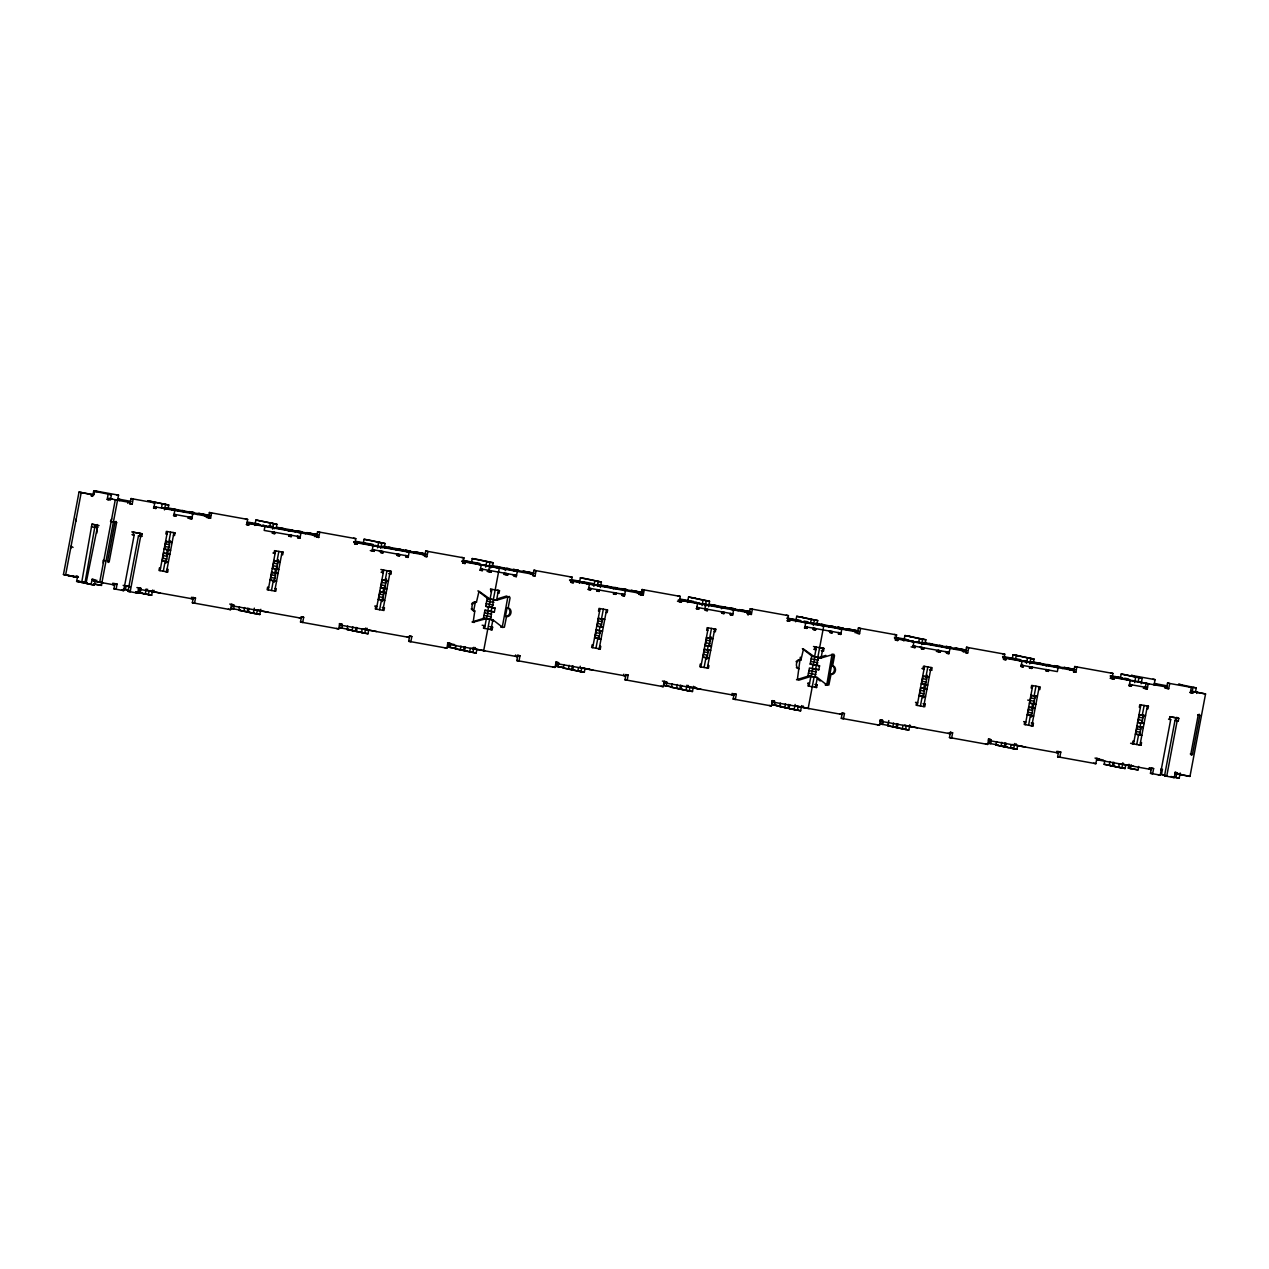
<?xml version="1.0" encoding="UTF-8"?>
<svg xmlns="http://www.w3.org/2000/svg" width="1269" height="1269" viewBox="0 0 1269 1269"><rect width="100%" height="100%" fill="white"/><g stroke="black" fill="none" stroke-linecap="round" stroke-linejoin="round"><path stroke-width="1.5" d="M107.595 561.31L108.23 562.437L109.229 561.596L116.605 522.542L115.971 521.416L114.987 522.257L107.595 561.31L109.229 561.596M1190.83 754.119L1191.448 755.245L1192.448 754.421L1199.824 715.351L1199.205 714.241L1198.206 715.066L1190.83 754.119L1192.448 754.421L1190.274 753.945M491.912 589.371L490.072 599.127L479.016 591.275L476.43 602.299A4.41 3.664 -78 0 0 472.005 605.995A4.41 3.664 -78 0 0 474.796 610.976L473.178 622.175L486.376 618.653L484.536 628.425M81.692 582.471L91.955 524.176L95.207 524.747L84.944 583.058L76.616 581.392L77.599 576.189L76.156 575.872L75.902 577.189L63.45 574.524L79.027 492.071L94.001 494.815M81.216 492.546L65.623 574.984L78.424 577.268L76.251 576.808M91.479 494.736L91.241 496.036L92.685 496.338L93.668 491.135L96.92 491.706M91.574 495.656L91.828 494.355M94.08 494.307L94.731 490.833L118.54 495.148L117.557 500.351M91.114 584.486L92.098 579.283L95.349 579.854L94.366 585.072L86.038 583.407L97.761 525.414L91.955 524.176M97.332 524.557L96.825 533.107M107.183 499.431L108.166 494.228L111.418 494.799L110.435 500.002L107.183 499.431L108.642 499.732L108.88 498.431L112.132 499.018M130.977 501.398L117.779 498.971L101.885 582.725L93.303 580.885L93.541 579.584L92.098 579.283M102.948 582.836L96.555 581.472L96.793 580.171M93.906 584.057L101.472 585.406L102.139 581.932M119.714 500.732L119.968 499.431L117.779 498.971M127.836 503.381L128.09 502.08L130.263 502.54L115.289 499.796L99.712 582.249L114.686 584.993L112.497 584.533M112.751 583.232L117.081 584.073L116.098 589.292L113.924 588.832L114.908 583.613M130.993 498.558L130.009 503.841L132.182 504.237L133.166 499.018L130.993 498.558L154.786 502.873L153.803 508.076L155.976 508.472L156.214 507.172L154.041 506.696L208.671 516.499L208.433 517.8L210.591 518.196L211.574 512.977L209.401 512.517L208.417 517.72M131.77 531.901L133.578 532.298L133.086 534.899L134.165 535.09L123.68 590.64L113.924 588.832M126.773 589.831L128.946 590.291L125.457 589.673L126.186 585.77M140.066 533.377L142.239 533.837L141.747 536.438L140.669 536.248L130.168 591.798L127.995 591.322L138.48 535.788L139.574 535.978L140.066 533.377L133.134 532.139M127.995 591.322L137.734 593.131L138.702 587.848L140.891 588.308L140.637 589.625L138.464 589.149L193.094 598.952L193.348 597.651L191.524 597.271M139.019 592.686L139.733 588.848M140.843 589.197L140.113 593.035L151.677 595.272L152.661 590.053M145.189 594.114L146.173 588.911M161.56 507.489L162.258 503.856L168.745 504.999L168.047 508.647M147.378 590.513L147.632 589.213M148.441 594.685L149.092 591.211M164.462 509.9L165.493 504.427L147.759 500.763L168.745 504.999M154.12 590.371L153.866 591.671L150.63 591.1L160.275 593.035M160.053 570.653L167.445 531.584M161.909 560.866L168.396 562.024L165.493 561.406L166.715 558.963L162.749 558.233L162.258 560.835L165.144 561.453L163.304 571.224M162.749 558.233L163.733 553.014L166.636 553.633L167.365 549.715L164.462 549.096L164.954 546.495L168.936 547.225L167.714 549.683M164.954 546.495L165.938 541.308L168.84 541.926L170.68 532.171M165.938 563.087L170.189 540.531M171.886 509.852L174.789 510.471L173.805 515.674L175.963 516.071L176.217 514.754L174.027 514.294L192.079 517.578L189.176 516.959M166.556 571.796L173.932 532.742M160.544 568.036L159.466 567.846L158.974 570.447L167.635 572.002L168.127 569.384L167.048 569.194M172.838 532.472L175.011 532.932L174.519 535.55L173.441 535.344M189.906 517.197L189.668 518.498L191.825 518.894L192.809 513.675L190.636 513.215M197.282 514.5L197.472 513.533L166.683 507.679M204.499 515.785L204.69 514.817L209.686 515.706M206.26 517.34L206.498 516.039L208.671 516.499M192.349 602.775L193.332 597.572L195.505 598.032L194.522 603.251L192.349 602.775L230.577 609.659L231.545 604.377L229.752 604.076M245.456 518.942L247.629 519.402L246.646 524.605L248.803 524.985L249.057 523.685L246.884 523.225L316.838 535.756L314.664 535.296L314.411 536.597M234.115 606.328L233.623 608.93L231.434 608.47L232.179 604.567M233.718 604.837L231.561 604.456L233.718 604.837L233.48 606.138L231.307 605.678L301.261 618.209L299.087 617.749M254.768 613.435L238.858 610.278L239.508 606.804M254.879 525.477L255.91 520.004L276.896 524.256L276.214 527.904L294.884 531.346L276.785 528.094M243.934 611.357L244.647 607.534M247.169 611.928L247.899 608.105M249.01 608.454L248.28 612.277L259.844 614.513L260.827 609.31M297.327 536.216L300.23 536.835L264.174 530.426L264.92 526.508L262.017 525.889M253.356 613.371L254.339 608.152M269.726 526.746L270.408 523.098L276.896 524.256M256.592 613.942L257.258 610.468M272.629 529.141L273.66 523.685L255.91 520.004M272.819 531.885L272.581 533.266L274.754 533.646L273.993 531.632M274.548 528.697L273.152 527.904L274.643 528.205M268.219 589.895L275.595 550.841M270.075 580.123L276.563 581.281L273.66 580.663L274.881 578.204L270.9 577.474L270.408 580.076L273.311 580.694L271.471 590.482M270.9 577.474L271.883 572.271L274.786 572.89L275.532 568.972L272.629 568.353L273.121 565.752L277.086 566.482L275.881 568.924L278.768 569.543L272.28 568.385M273.121 565.752L274.104 560.549L277.007 561.168L278.847 551.428M274.088 582.344L278.355 559.788M274.707 591.053L282.083 551.999M281.004 551.729L283.177 552.189L282.686 554.791L281.591 554.601M289.411 534.836L289.173 536.216L291.331 536.597L291.584 535.296L288.872 534.788M295.122 531.885L295.296 530.902L290.474 529.712M297.454 537.675L299.992 538.135L300.975 532.932L298.072 532.314M305.448 533.757L305.639 532.79L295.296 530.902M312.666 535.042L312.84 534.075L317.837 534.963M300.499 622.032L301.483 616.829L303.672 617.289L302.672 622.492L300.499 622.032L338.728 628.916L339.711 623.634L341.884 624.094L341.631 625.395L339.457 624.935L409.411 637.466L407.238 636.99M317.567 531.774L316.584 537.057L318.757 537.437L319.74 532.234L317.567 531.774L355.796 538.659L354.812 543.862L356.97 544.242L357.208 542.942L355.034 542.482M342.265 625.585L341.773 628.187L339.6 627.711L340.092 625.109M368.66 630.296L368.01 633.77L347.024 629.535L347.674 626.061M363.378 542.91L364.076 539.262L370.564 540.42L385.062 543.513L384.364 547.161M352.814 626.775L352.084 630.614L362.934 632.692M355.336 631.185L356.066 627.362M356.446 631.534L357.16 627.711M370.183 545.147L373.07 545.765L372.087 550.968L374.26 551.365L374.498 550.064L372.325 549.588L408.396 556.092L405.493 555.473M362.173 629.154L361.522 632.612L368.01 633.77M377.543 547.827L378.574 542.355L385.062 543.513M364.758 633.199L365.742 627.996M380.779 548.398L381.81 542.926L364.076 539.262M380.986 551.206L380.748 552.507L382.905 552.903L383.159 551.603L379.177 550.825M367.201 628.298L366.947 629.598L363.695 629.027L376.592 631.55M376.385 609.152L383.761 570.098L380.859 569.48M378.225 599.38L384.713 600.538L381.81 599.92L383.032 597.461L379.066 596.731L378.574 599.333L381.477 599.951L379.621 609.723M379.066 596.731L380.05 591.528L382.952 592.147L383.682 588.229L380.795 587.61L381.287 584.993L385.253 585.739L384.031 588.182L386.934 588.8L380.446 587.642M381.287 584.993L382.27 579.806L385.157 580.425L386.997 570.669M382.255 601.601L386.522 579.029M382.873 610.31L390.249 571.256M382.27 607.439L384.444 607.899L383.952 610.5L375.291 608.961L375.783 606.36L376.877 606.55L374.704 606.09M389.757 573.858L390.836 574.048L391.328 571.447L389.155 570.987M397.562 554.093L397.324 555.473L399.497 555.854L399.735 554.553L396.483 553.934M403.272 551.143L403.463 550.159L400.83 549.429L382.889 546.162M406.239 551.571L409.126 552.189L408.142 557.392L405.985 557.012L405.874 555.632M413.615 553.014L413.789 552.031L403.463 550.159M420.816 554.299L421.007 553.316L426.003 554.204M408.666 641.289L409.649 636.086L411.822 636.546L410.839 641.749L408.666 641.289L446.894 648.173L447.862 642.875L450.035 643.351L449.797 644.652L447.624 644.192L517.578 656.707L515.404 656.247L515.642 654.947M425.718 551.032L424.75 556.314L426.907 556.694L427.891 551.492L425.718 551.032L463.946 557.9L462.963 563.119L465.136 563.499L465.374 562.199L463.201 561.739M447.767 646.968L457.157 648.713L447.767 646.968L448.258 644.366M449.94 647.428L450.685 643.526M476.811 649.585L476.161 653.059L455.174 648.808L455.825 645.334M471.545 562.183L472.227 558.55L478.714 559.692L493.213 562.786L492.531 566.434M460.964 646.064L460.25 649.887L466.738 651.045M463.486 650.474L464.216 646.635M465.326 646.984L464.597 650.823L476.161 653.059M473.623 611.198L475.431 601.617M478.334 564.404L481.237 565.022L480.253 570.225L482.41 570.606L482.664 569.305L480.491 568.845L516.546 575.349L513.659 574.73M469.673 651.901L470.323 648.427M485.694 567.1L486.725 561.628L493.213 562.786M472.909 652.472L473.892 647.269M489.279 565.863L489.977 562.215L472.227 558.55M490.722 568.02C490.199 563.785 488.311 569.226 488.914 571.764L491.071 572.145L491.309 570.844L488.787 570.384M475.352 647.571L475.098 648.871L471.862 648.3L484.758 650.823M486.376 618.653L483.489 618.035L483.981 615.433L491.182 616.75L491.452 611.372L494.355 611.991L495.084 608.073L492.182 607.454L493.657 599.666L496.56 600.285L509.313 596.462L510.043 597.921L508.155 607.946A4.41 3.664 -78 0 1 510.947 612.927A4.41 3.664 -78 0 1 506.521 616.623L504.38 627.251L500.716 627.124L502.445 626.188L507.87 596.827L506.585 596.002L497.876 598.73M483.981 615.433L484.964 610.23L494.355 611.991M484.964 610.23L487.851 610.849L488.597 606.931L485.694 606.312L486.186 603.695L493.403 605.012M486.186 603.695L487.169 598.508L496.56 600.285L498.4 590.529M489.707 626.569L492.61 627.156L492.118 629.757L483.457 628.218L483.949 625.601L485.028 625.807L482.141 625.22M491.071 591.877L490.468 589.086M483.679 650.68L489.628 619.224L486.725 618.622L488.2 610.801L491.103 611.42L491.849 607.502L488.946 606.883L490.421 599.079L493.324 599.698L499.272 568.226L489.231 566.085M491.024 629.583L492.88 619.811L489.977 619.193L491.182 616.75M497.559 593.035L499.003 593.305L499.494 590.704L497.321 590.228M505.141 570.574C507.441 568.829 503 569.035 505.395 569.258M505.728 573.334L507.901 573.81L507.648 575.111L504.301 573.096M513.437 570.78L513.628 569.813L534.154 573.461M506.521 616.623L505.427 616.401L507.077 607.724L508.155 607.946M513.786 576.189L516.309 576.649L517.292 571.431L514.389 570.812M516.832 660.546L517.815 655.327L519.989 655.803L519.005 661.006L516.832 660.546L555.061 667.415L556.028 662.132L558.201 662.592L557.948 663.893L555.774 663.433L625.728 675.965L623.555 675.505L623.809 674.204M533.884 570.273L532.917 575.555L535.074 575.952L536.057 570.733L533.884 570.273L572.113 577.157L571.129 582.36L573.287 582.757L573.54 581.456L571.367 580.98M563.515 667.653L555.933 666.225L556.425 663.624M558.106 666.685L558.852 662.783M572.382 665.86L571.653 669.699L563.341 668.033L563.991 664.559M579.362 583.232L580.393 577.776L586.881 578.918L601.379 582.011L600.348 587.484M569.131 665.289L568.417 669.112L584.327 672.284L584.977 668.811M573.477 666.209L572.763 670.048L581.075 671.698L581.741 668.224M586.5 583.661L589.403 584.279L588.419 589.482L590.577 589.863L590.831 588.562L588.642 588.102L624.713 594.59L621.81 593.971M578.49 667.653L577.839 671.127L584.327 672.284M593.86 586.326L594.891 580.853L601.379 582.011M580.266 666.225L580.028 667.526L589.673 669.477M597.318 589.72L597.064 591.021L599.238 591.402L599.476 590.101L597.049 589.593M592.702 647.65L600.078 608.597M594.542 637.879L601.03 639.037L598.143 638.418L599.349 635.975L595.383 635.23L594.891 637.847L597.794 638.466L595.938 648.237M595.383 635.23L596.367 630.027L599.269 630.645L600.015 626.727L597.112 626.109L597.604 623.507L601.569 624.237L600.348 626.68L603.251 627.298L596.763 626.156M597.604 623.507L598.587 618.304L601.49 618.923L603.33 609.183M598.936 638.228L600.348 630.709M601.062 626.934L602.489 619.415M599.19 648.808L606.566 609.754M593.194 645.049L592.115 644.858L591.624 647.46L600.269 648.998L600.76 646.397L599.682 646.207M613.657 593.971L613.879 592.591L616.068 593.051L615.814 594.352L613.292 593.892M621.937 595.431L624.475 595.891L625.458 590.688L622.556 590.069M639.259 594.431L639.148 593.051L641.321 593.511L570.098 580.758M625.617 674.585L628.139 675.045L627.156 680.263L624.982 679.787L625.966 674.585M641.067 594.812L642.035 589.53L680.263 596.414L679.28 601.617L681.453 601.998L681.691 600.697L679.518 600.237L679.28 601.538M640.702 594.733L643.24 595.193L644.224 589.99L642.035 589.53M662.386 681.072L666.368 681.85L666.114 683.15L663.941 682.69L664.195 681.39M624.982 679.787L663.211 686.672L664.195 681.469L666.368 681.85M671.682 686.91L664.099 685.482L664.829 681.58M666.273 685.942L667.002 682.04M680.533 685.117L679.819 688.94L671.491 687.29L672.158 683.817M687.512 602.489L688.559 597.017L695.047 598.175M677.297 684.53L676.567 688.369L692.477 691.526L693.461 686.323M681.643 685.466L680.914 689.289L689.241 690.955L689.892 687.481M694.666 602.902L697.553 603.521L696.57 608.739L698.743 609.12L698.981 607.819L696.808 607.359L732.879 613.847M686.973 685.165L685.99 690.384L692.477 691.526M702.011 605.583L703.058 600.11L688.559 597.017M697.823 688.718L688.179 686.783L688.433 685.482M705.263 606.154L706.294 600.697M705.104 608.898L707.642 609.358L707.388 610.659L705.231 610.278C703.851 606.883 707.594 604.203 706.198 604.98M708.514 606.741L709.545 601.268L691.795 597.604M701.075 689.305L694.666 687.941L694.92 686.64M700.853 666.907L708.245 627.854M702.709 657.136L709.197 658.294L706.294 657.675L707.515 655.216L703.549 654.487L703.058 657.088L705.961 657.707L704.105 667.494M703.549 654.487L704.533 649.284L707.436 649.902L708.165 645.984L705.263 645.366L705.754 642.764L709.736 643.494L708.514 645.937L711.417 646.556L704.929 645.398M705.754 642.764L706.738 637.561L709.641 638.18L711.481 628.425M706.738 659.357L708.514 649.95M709.228 646.191L711.005 636.784M707.356 668.065L714.733 629.012M713.638 628.742L715.811 629.202L715.319 631.803L714.241 631.613M721.522 608.755C723.52 607.328 719.301 607.565 721.712 607.756M722.045 611.848L724.218 612.308L723.98 613.609L721.807 613.228L722.045 611.848L720.966 611.69M730.341 613.387L730.468 614.767L732.625 615.148L733.609 609.945L730.706 609.326M738.082 610.77L738.272 609.802L723.14 606.725M745.3 612.055L745.49 611.071L750.487 611.975M747.06 613.609L747.298 612.308L749.471 612.768L678.265 600.015M748.076 615.132L748.567 612.53L744.713 611.595L748.536 612.102M731.959 693.445L736.306 694.302L735.322 699.505L733.149 699.045L734.132 693.842M750.201 608.787L749.233 614.069L751.391 614.45L752.374 609.247L750.201 608.787L788.43 615.655L787.446 620.874L789.604 621.255L789.857 619.954L787.684 619.494L857.638 632.025L855.465 631.55L855.211 632.85M733.149 699.045L771.378 705.929L772.345 700.647L774.518 701.107L774.28 702.407L772.107 701.947L842.061 714.479L839.888 714.003M781.641 706.484L772.25 704.723L772.995 700.821M774.423 705.199L774.915 702.598M788.699 704.39L787.97 708.229L779.658 706.563L780.308 703.089M795.679 621.762L796.71 616.306L803.198 617.464M785.448 703.819L784.734 707.642L787.97 708.229M798.058 706.754L797.392 710.228L789.08 708.578L789.794 704.739M809.019 686.196L810.859 676.409L798.661 680.232L797.392 679.407L800.327 657.152M802.817 622.159L805.72 622.778L804.736 627.981L806.894 628.377L807.147 627.06L804.974 626.6M794.156 709.657L795.14 704.454M810.51 623.031L811.208 619.399L796.71 616.306M813.413 625.443L814.444 619.97M813.635 628.218L813.381 629.519L815.555 629.916L815.793 628.615L813.27 628.139M789.08 708.578L800.644 710.814L801.627 705.596M817.014 624.189L817.696 620.541L799.946 616.877M810.859 676.409L807.956 675.79L808.448 673.189L815.666 674.505L815.935 669.144L818.822 669.762L819.568 665.844L816.665 665.226L818.14 657.421L821.043 658.04L833.781 654.217L834.526 655.692L832.638 665.702A4.41 3.664 -78 0 1 835.414 670.682A4.41 3.664 -78 0 1 831.005 674.394L828.863 685.006L825.183 684.879M808.448 673.189L809.448 667.986L818.822 669.762M812.334 668.604L813.08 664.686L810.177 664.068L810.669 661.466L817.886 662.767M810.669 661.466L811.652 656.263L821.043 658.04L822.883 648.285L819.98 647.666M809.225 708.578L802.833 707.214L803.071 705.913M814.904 684.451L817.077 684.911L816.586 687.512L807.941 685.974L808.432 683.372L809.511 683.563L807.703 683.166M815.507 687.338L817.347 677.567L814.46 676.948L815.666 674.505M822.391 650.87L823.486 651.06L823.978 648.459L818.917 647.476M830.212 631.09L829.974 632.47L832.131 632.866L832.385 631.565L829.133 630.947M837.921 628.536L838.111 627.568L858.637 631.216M828.022 684.181L833.447 655.454M838.872 632.708L838.619 634.024L840.792 634.405L841.775 629.202L838.872 628.583M846.249 630.027L846.439 629.043M853.45 631.312L853.656 630.407M841.934 713.099L844.472 713.559L843.488 718.762L841.299 718.302L842.283 713.083M858.367 628.028L857.384 633.326L859.557 633.707L860.541 628.504L858.367 628.028L896.596 634.912L895.613 640.115L897.77 640.512L898.008 639.211L895.835 638.735L895.597 640.052M880.258 721.189L880.512 719.888L882.685 720.364L882.431 721.664L880.258 721.189L950.211 733.72L948.038 733.26M841.299 718.302L879.528 725.186L880.512 719.967M883.081 721.839L882.589 724.44L880.416 723.98L881.146 720.078M896.866 723.616L896.136 727.454L887.824 725.789L888.808 720.586M903.845 640.988L904.876 635.531L911.364 636.689M893.614 723.044L892.884 726.867L908.81 730.04L909.794 724.837M897.96 723.964L897.246 727.803L905.558 729.453L906.209 725.995M911.079 646.857L915.06 647.618L915.298 646.318L913.125 645.858M902.973 725.408L902.322 728.882L908.81 730.04M918.677 642.257L919.375 638.624L904.876 635.531M921.58 644.668L922.611 639.195M921.786 647.476L921.548 648.776L923.705 649.157L923.959 647.856L919.977 647.095M908.112 636.102L925.862 639.766L925.164 643.415L943.85 646.857L941.677 646.476M917.186 705.421L924.562 666.352M919.026 695.634L925.513 696.792L922.611 696.173L923.832 693.731L919.866 693.001L919.375 695.602L922.277 696.221L920.422 705.992M919.866 693.001L920.85 687.782L923.753 688.401L924.482 684.483L921.595 683.864L922.087 681.263L926.053 681.992L924.831 684.451L927.734 685.07L921.246 683.912M922.087 681.263L923.071 676.076L925.958 676.694L927.813 666.939M923.055 697.855L927.322 675.298M923.673 706.563L931.049 667.51M923.071 703.692L925.244 704.152L924.752 706.77L916.107 705.215L916.599 702.614L917.677 702.804L915.504 702.344M930.558 670.111L931.636 670.318L932.128 667.7L923.483 666.162L922.991 668.763L924.07 668.969L921.897 668.493M938.362 650.347L938.14 651.727L940.297 652.107L940.535 650.807L937.839 650.315M946.087 647.793L946.262 646.825L966.804 650.474M947.039 651.965L946.785 653.265L948.942 653.662L949.926 648.443L947.039 647.824M954.399 649.268L954.589 648.3M961.616 650.553L961.807 649.665M963.377 652.107L963.615 650.807L965.788 651.267L894.582 638.513M950.1 732.34L952.622 732.8L951.639 738.019L949.466 737.543L950.449 732.34M966.518 647.285L965.55 652.567L967.708 652.964L968.691 647.745L966.518 647.285L1004.747 654.169L1003.763 659.372L1005.936 659.753L1006.174 658.452L1004.001 657.992M949.466 737.543L987.694 744.427L988.662 739.145L990.835 739.605L990.597 740.906L988.424 740.446L1058.378 752.977L1056.205 752.517M991.248 741.096L990.756 743.697L988.583 743.237L989.074 740.636M1005.016 742.873L1004.302 746.695L995.975 745.046L996.641 741.572M1012.345 658.421L1013.027 654.772L1019.53 655.93M1015.597 659.008L1016.279 655.359L1034.013 659.023L1033.331 662.672M1001.78 742.302L1001.051 746.124L1008.649 747.631M1006.127 743.222L1005.397 747.044L1013.725 748.71L1014.708 743.507M1021.291 665.115L1023.464 665.575L1023.211 666.875L1021.053 666.495L1022.037 661.276L1019.134 660.657M1011.139 744.665L1010.473 748.139L1016.961 749.297L1017.627 745.823M1026.494 663.338L1027.525 657.865L1013.027 654.772M1029.746 663.909L1030.777 658.452M1015.914 745.109L1016.152 743.808M1029.349 667.954L1031.871 668.414L1032.109 667.113L1031.031 666.875M1025.336 724.662L1032.728 685.609M1027.192 714.891L1033.68 716.049L1030.777 715.43L1031.998 712.972L1028.033 712.242L1027.541 714.844L1030.428 715.462L1028.588 725.249M1028.033 712.242L1029.016 707.039L1031.903 707.658L1032.649 703.74L1029.746 703.121L1031.221 695.317L1034.124 695.935L1035.964 686.196M1031.221 717.112L1035.123 696.427M1031.824 725.82L1039.216 686.767M1023.655 721.601L1025.828 722.061L1024.749 721.871L1024.257 724.472L1032.918 726.011L1033.41 723.409L1031.237 722.949M1046.528 669.604L1046.291 670.984L1048.448 671.364L1048.702 670.064L1045.989 669.572M1054.238 667.05L1054.428 666.066L1070.608 669.017L1069.783 669.81M1021.307 665.194L1057.347 671.602L1058.092 667.7L1055.189 667.082M1062.565 668.525L1062.756 667.557M1057.632 756.8L1058.616 751.597L1060.789 752.057L1059.805 757.26L1057.632 756.8L1095.861 763.684L1096.844 758.481L1099.002 758.862L1098.764 760.163L1096.575 759.703L1096.828 758.402M1074.684 666.542L1073.717 671.824L1075.874 672.205L1076.858 667.002L1074.684 666.542L1112.913 673.427L1111.93 678.629L1114.087 679.01L1114.341 677.709L1112.167 677.249L1111.914 678.55M1113.183 762.13L1112.453 765.953L1104.141 764.303L1104.791 760.829M1120.511 677.678L1121.193 674.029L1127.681 675.187M1109.931 761.543L1109.217 765.381L1116.799 766.888M1114.293 762.479L1113.563 766.302L1121.875 767.967L1122.859 762.764M1128.855 685.672L1131.377 686.132L1131.631 684.832L1129.458 684.356M1119.29 763.922L1118.639 767.38L1125.127 768.538L1125.777 765.064M1134.66 682.595L1135.692 677.123L1121.193 674.029M1138.245 681.342L1138.943 677.694M1141.148 683.753L1142.179 678.28L1124.445 674.616M1138.69 766.444L1138.023 769.918L1128.284 768.11L1128.998 764.271M1140.879 704.866L1133.503 743.92L1130.6 743.301M1135.343 734.148L1141.846 735.306L1138.943 734.688L1140.149 732.229L1136.183 731.499L1135.692 734.101L1138.594 734.719L1136.738 744.491M1136.183 731.499L1137.167 726.296L1140.07 726.915L1140.815 722.997L1137.912 722.378L1138.404 719.777L1142.37 720.506L1141.148 722.949L1144.051 723.568L1137.563 722.41M1138.404 719.777L1139.388 714.574L1142.29 715.193L1144.13 705.437M1146.05 683.277L1145.082 688.559L1147.239 688.956L1148.223 683.737M1130.457 768.57L1131.187 764.731M1139.736 734.481L1141.148 726.963M1141.862 723.203L1143.29 715.684M1139.99 745.077L1147.366 706.024M1133.994 741.318L1132.916 741.128L1132.424 743.729L1141.069 745.268L1141.561 742.666L1140.482 742.476M1146.272 705.754L1148.445 706.214L1147.953 708.816L1146.875 708.625M1154.092 684.863L1155.076 679.645L1152.902 679.185M1149.286 767.729L1149.032 769.03L1151.221 769.506L1096.575 759.703M1150.46 773.329L1151.443 768.126L1153.616 768.586L1152.633 773.789L1150.46 773.329L1160.215 775.137L1170.7 719.586L1168.527 719.126M1167.528 683.071L1169.701 683.531L1168.717 688.734L1166.544 688.353L1167.528 683.071L1191.321 687.386L1190.338 692.588L1192.511 692.969L1192.749 691.668L1190.576 691.208L1205.55 693.953L1189.973 776.406L1174.999 773.662L1177.172 774.122L1177.426 772.821L1174.888 772.361M1169.748 716.715L1169.621 719.396L1170.7 719.586M1160.754 770.283L1160.992 768.982L1162.452 769.3L1161.468 774.502L1164.847 775.216M1169.669 716.636L1178.774 718.333L1178.282 720.935L1177.188 720.744L1166.703 776.295L1164.53 775.835L1175.015 720.284L1176.109 720.475L1176.807 717.271M1164.53 775.835L1174.269 777.643L1175.237 772.361M1176.617 774.122L1175.966 777.596L1179.202 778.167L1180.186 772.964M1192.035 692.541L1193.019 687.322L1196.255 687.909L1195.604 691.383M1193.479 692.842L1193.732 691.542L1196.968 692.113L1196.73 693.413M799.264 668.747A4.41 3.664 -78 0 1 796.488 663.75A4.41 3.664 -78 0 1 800.913 660.054L803.499 649.03L814.555 656.882L816.395 647.127L813.492 646.508M472.005 622L484.203 618.193M818.87 657.58L825.833 655.391M796.488 679.772L808.686 675.949M825.691 685.07L826.928 683.943L832.067 654.043M421.007 553.395L413.789 552.031M745.49 611.15L738.272 609.802M613.958 588.594L612.467 588.308L613.958 588.594M922.103 643.431L923.61 643.716L922.246 643.462M532.203 573.604L528.38 573.08L532.25 574.016M207.926 515.88L203.912 515.341L207.767 516.261M316.092 535.137L312.063 534.582L315.918 535.518M424.243 554.379L420.229 553.839L424.084 554.775M856.892 631.391L852.863 630.852L856.718 631.788M965.043 650.648L961.03 650.109L964.884 651.029M1073.209 669.905L1069.18 669.35L1073.051 670.286M643.193 593.337L636.546 592.337L640.401 593.273M1155.076 679.645L1131.282 675.346L1133.455 675.806M1181.756 684.816L1178.52 684.229L1196.255 687.909M703.058 600.11L709.545 601.268M811.208 619.399L817.696 620.541M919.375 638.624L925.862 639.766M1027.525 657.865L1034.013 659.023M1135.692 677.123L1142.179 678.28M209.401 512.517L247.629 519.402M210.638 515.579L198.551 513.342L209.48 515.563M247.455 522.051L259.146 524.129M268.885 525.874L272.787 526.556M276.674 527.254L292.663 530.172M317.139 534.535L306.701 532.599L317.647 534.82M355.606 541.308L373.149 544.433M425.305 553.792L414.868 551.856L425.813 554.061M462.725 560.375L479.809 563.42M491.198 565.435L513.628 569.813M533.472 573.049L523.034 571.113L533.963 573.318M571.922 579.806L579.727 581.202M583.629 581.9L593.369 583.629M597.271 584.327L642.32 592.718M680.089 599.063L693.731 601.49M709.323 604.266L725.313 607.185M749.789 611.547L739.351 609.612L750.28 611.817M787.208 618.13L800.501 620.493M804.292 621.176L808.099 621.842M815.681 623.206L838.111 627.568M857.955 630.804L847.518 628.869L858.447 631.074M894.455 637.228L906.161 639.306M923.689 642.431L946.262 646.825M966.121 650.061L955.684 648.126L966.613 650.331M1002.621 656.47L1020.165 659.594M1031.856 661.672L1054.428 666.066M1074.272 669.302L1063.834 667.367L1074.764 669.588M1110.359 675.727L1121.368 677.694M1124.699 678.201L1128.712 678.994M1167.48 685.894L1154.33 683.483L1156.503 683.943L1156.265 685.244L1154.092 684.784M1069.957 668.842L1074.954 669.731M166.176 508.25L186.733 512.089L166.556 508.599M246.947 522.638L260.256 525.001L256.624 524.224M263.111 525.382L264.19 525.572M268.631 526.492L272.438 527.174M355.098 541.879L372.356 544.829L371.278 544.639M374.894 545.4L378.701 546.082M382.508 546.765L403.05 550.603L382.873 547.113M463.264 561.136L479.063 563.769M490.659 566.006L511.201 569.844L509.043 569.464M569.527 580.044L587.23 583.026M596.922 584.93L619.367 589.102L617.21 588.721M679.581 599.634L693.651 601.966M695.761 602.394L696.84 602.585M703.185 603.838L727.534 608.359L725.36 607.962M787.748 618.891L801.056 621.255L797.424 620.493M803.911 621.651L804.99 621.842M809.448 622.762L813.239 623.428M817.046 624.11L835.684 627.6L833.527 627.219M895.898 638.148L909.207 640.512L905.59 639.735M912.078 640.893L913.157 641.083L911.713 640.782M917.598 642.003L921.405 642.685M1004.065 657.405L1021.323 660.34L1020.228 660.15M1023.861 660.927L1027.668 661.593M1031.459 662.275L1052.001 666.114L1049.844 665.733M1110.327 676.314L1125.524 679.026L1121.907 678.249M247.487 522.876L277.245 528.348L275.801 528.047M267.14 526.508L268.219 526.698M353.75 541.8L385.411 547.605L383.952 547.304M375.307 545.765L376.385 545.956M461.916 561.041L493.562 566.862L492.118 566.545M483.457 565.006L484.536 565.197M491.04 566.355L508.314 569.305M570.067 580.298L601.728 586.119L600.269 585.802M591.624 584.263L592.702 584.454M616.48 588.562L597.461 585.183L598.143 581.44L580.393 577.776M680.136 599.888L709.879 605.361L708.435 605.059M699.774 603.521L700.869 603.711M709.434 605.107L724.647 607.819M788.287 619.145L818.045 624.618M807.941 622.762L809.019 622.968M811.89 623.349L832.797 627.06M894.55 638.053L926.211 643.875L924.752 643.557M916.107 642.019L917.186 642.209M923.848 643.272L940.964 646.318M1002.716 657.31L1034.362 663.116L1032.918 662.815M1024.257 661.276L1025.336 661.466M1031.84 662.624L1049.114 665.575M1110.867 676.567L1149.302 683.864M1132.424 680.533L1133.503 680.723M353.781 542.26L424.988 555.013L422.815 554.537M461.932 561.501L533.154 574.254L530.981 573.794M1002.748 657.77L1073.955 670.524L1071.782 670.064M1110.898 677.027L1166.798 687.052L1164.625 686.592M638.894 594.352L643.24 595.193M804.974 626.68L841.03 633.104L838.143 632.485M913.141 645.937L949.196 652.345L945.215 651.584M1129.458 684.435L1147.493 687.655L1144.59 687.037M112.814 521.797L110.466 521.353L111.672 518.894M116.605 522.542L114.432 522.13M175.011 532.932L166.35 531.394L165.858 533.995L166.953 534.201M283.177 552.189L274.516 550.651L274.025 553.252L275.103 553.443L272.93 552.983M391.328 571.447L382.683 569.908L382.191 572.509L383.27 572.7L381.097 572.24M490.833 589.149L499.494 590.704M715.811 629.202L707.166 627.663L706.674 630.265L707.753 630.455M823.978 648.459L815.317 646.92L814.825 649.522L815.904 649.712L813.73 649.252M1148.445 706.214L1139.8 704.676L1139.308 707.277L1140.387 707.467M1198.206 715.066L1199.824 715.351L1197.65 714.891M599.587 611.198L598.508 611.008L599 608.406L607.645 609.945L607.153 612.546L606.074 612.356M1032.236 688.21L1031.142 688.02L1031.634 685.419L1040.294 686.957L1039.803 689.559L1038.724 689.368M133.578 532.298L142.239 533.837M1170.113 716.795L1178.774 718.333M91.463 526.778L95.429 527.507M165.605 541.34L172.092 542.497L169.189 541.879L169.427 544.639L165.446 543.909M273.755 560.597L280.243 561.755L277.34 561.136L277.578 563.896L273.612 563.15M381.921 579.854L388.409 580.996L385.506 580.377L385.744 583.137L381.763 582.408M598.238 618.352L604.726 619.51L601.823 618.891L602.061 621.651L598.096 620.922M706.405 637.609L712.892 638.767L709.99 638.148L710.228 640.893L706.246 640.163M922.722 676.107L929.209 677.265L926.307 676.647L926.544 679.407L922.579 678.677M1030.872 695.364L1037.376 696.522L1034.473 695.904L1034.695 698.664L1030.729 697.918M1139.039 714.621L1145.526 715.764L1142.623 715.145L1142.861 717.905L1138.896 717.175M486.677 601.109L493.895 602.426M811.161 658.865L818.378 660.181M1027.716 700.091L1034.219 701.249L1032.998 703.692L1035.901 704.311L1029.413 703.153M164.129 549.144L170.617 550.302M485.694 606.312L495.084 608.073M810.177 664.068L819.568 665.844M163.384 553.062L169.872 554.22L166.969 553.601L167.207 556.361L163.241 555.616M271.55 572.319L278.038 573.461L275.135 572.842L275.373 575.603L271.392 574.873M379.701 591.56L386.188 592.718L383.286 592.1L383.524 594.86L379.558 594.13M596.018 630.074L602.521 631.232L599.618 630.614L599.84 633.358L595.875 632.628M704.184 649.316L710.672 650.474L707.769 649.855L708.007 652.615L704.041 651.885M920.501 687.83L926.989 688.988L924.102 688.369L924.324 691.129L920.358 690.384M1028.667 707.087L1035.155 708.229L1032.252 707.61L1032.49 710.37L1028.524 709.641M1136.818 726.328L1143.321 727.486L1140.419 726.867L1140.641 729.627L1136.675 728.898M484.472 612.832L491.674 614.133M808.94 670.587L816.157 671.904M483.489 618.035L492.88 619.811L502.889 627.584M807.956 675.79L817.347 677.567L827.372 685.339M268.711 587.293L267.632 587.103L267.14 589.704L275.785 591.243L276.277 588.642L275.199 588.451M383.365 607.708L384.444 607.899M491.515 626.949L492.61 627.156M701.36 664.306L700.266 664.115L699.774 666.717L708.435 668.255L708.927 665.654L707.848 665.464M815.999 684.721L817.077 684.911M924.165 703.962L925.244 704.152M1032.316 723.219L1033.41 723.409M105.422 560.85L103.075 560.406L103.312 563.166M63.45 574.524L74.427 576.475M114.924 583.692L117.081 584.073M341.884 624.094L339.362 623.634M450.035 643.351L447.513 642.891M519.989 655.803L517.466 655.327M558.201 662.592L555.679 662.132M625.982 674.664L628.139 675.045M734.148 693.921L736.306 694.302M842.299 713.162L844.472 713.559M950.465 732.419L952.622 732.8M1175.253 772.44L1177.426 772.821M93.303 580.885L96.555 581.472M262.033 610.928L255.545 609.77L261.953 611.135M583.264 668.097L592.909 670.048M688.179 686.783L694.666 687.941M802.833 707.214L796.345 706.056L808.163 708.435L814.111 676.996L811.208 676.377L812.683 668.557L815.586 669.175L816.332 665.257L813.429 664.639L814.904 656.85L817.791 657.469L823.74 625.982L813.715 623.856M1124.064 764.366L1120.828 763.795L1127.221 765.159M1181.391 774.566L1178.155 773.995L1189.973 776.406M663.941 682.69L733.894 695.222L731.721 694.762M93.62 583.93L101.472 585.406M555.933 666.225L563.15 667.51M664.099 685.482L671.301 686.767M772.25 704.723L779.467 706.008M880.416 723.98L889.807 725.725L887.634 725.265M988.583 743.237L997.957 744.982L995.784 744.522M1128.284 768.11L1138.023 769.918M81.739 581.9L87.418 582.899L77.679 581.091L79.852 581.567M231.434 608.47L240.824 610.215L238.651 609.754M339.6 627.711L348.991 629.456L346.818 628.996M76.616 581.392L84.944 583.058M238.858 610.278L245.345 611.436M347.024 629.535L353.512 630.677M455.174 648.808L461.662 649.966M563.341 668.033L569.829 669.191M671.491 687.29L674.743 687.861M779.658 706.563L789.524 708.435M887.824 725.789L899.388 728.025M995.975 745.046L1007.538 747.282M1104.141 764.303L1115.705 766.539M1161.468 774.502L1164.704 775.073M86.038 583.407L94.366 585.072M135.767 592.1L146.617 594.193M273.914 532.108L272.47 531.885M642.13 592.575L631.201 590.355L643.288 592.591L641.115 592.131M305.639 532.79L312.84 534.075M197.472 513.533L204.69 514.817M1189.148 686.91L1191.321 687.386M1110.74 672.951L1112.913 673.427M1193.732 691.542L1205.55 693.953M1192.511 692.969L1189.973 692.509M1115.229 676.599L1121.923 678.027M1119.369 677.741L1120.828 678.058M1166.528 688.274L1168.717 688.734M1127.3 679.914L1130.203 680.533L1129.22 685.736L1131.377 686.132M1164.736 687.957L1166.544 688.353M1002.573 653.709L1004.747 654.169M1056.284 666.098L1054.111 665.638L1059.52 666.685L1057.347 666.209M1047.623 664.48L1049.796 664.94M1037.709 662.719L1040.596 663.338M1110.121 678.249L1114.087 679.01M1011.219 658.5L1012.662 658.801M1013.741 658.992L1017.373 659.769M1073.352 671.745L1075.874 672.205M894.423 634.452L896.596 634.912M1143.274 688.179L1147.239 688.956M948.117 646.857L945.944 646.381L951.369 647.428L949.196 646.968M939.457 645.239L941.63 645.699M929.543 643.462L932.445 644.081M1003.398 659.293L1005.936 659.753M903.052 639.243L904.511 639.544M965.186 652.488L967.708 652.964M1029.587 666.653L1029.714 668.033L1031.871 668.414M910.983 641.416L913.886 642.035L912.903 647.238L915.06 647.618M786.257 615.195L788.43 615.655M1045.926 670.904L1048.448 671.364M841.03 627.711L843.203 628.171L837.778 627.14L839.967 627.6M831.29 625.982L833.463 626.442M1021.037 666.415L1023.211 666.875M821.376 624.221L824.279 624.824M895.248 640.052L897.77 640.512M787.034 618.162L799.216 620.763M803.547 621.524L807.544 622.413M794.886 619.986L796.345 620.303M857.019 633.247L859.557 633.707M678.09 595.954L680.263 596.414M946.42 653.186L948.942 653.662M936.316 651.346L940.297 652.107M732.863 608.454L735.037 608.93L729.627 607.883L731.801 608.343M923.705 649.157L921.183 648.697M713.226 604.964L716.113 605.583M787.081 620.795L789.604 621.255M695.38 602.267L699.378 603.172M686.735 600.729L688.179 601.046M689.257 601.236L692.89 602.014M747.409 613.688L751.391 614.45M569.94 576.697L572.113 577.157M838.27 633.945L840.792 634.405M829.609 632.406L832.131 632.866M624.713 589.213L626.886 589.673L621.461 588.626L623.634 589.086M815.555 629.916L813.032 629.44M614.973 587.468L617.146 587.944M804.372 627.901L806.894 628.377M605.059 585.707L607.962 586.326M677.472 601.236L681.453 601.998M578.569 581.488L580.028 581.789M581.107 581.979L584.723 582.757M461.773 557.44L463.946 557.9M730.103 614.688L732.625 615.148M721.807 613.149L723.98 613.609M516.546 569.955L518.72 570.416L513.311 569.369L515.484 569.844M705.215 610.199L707.388 610.659M506.807 568.226L508.98 568.686M696.205 608.66L698.743 609.12M496.893 566.45L499.796 567.069M570.764 582.281L573.287 582.757M622.191 594.13L622.302 595.51L624.475 595.891M462.566 560.406L476.573 563.499M532.552 575.491L535.074 575.952M489.882 566.482L490.96 566.72M353.607 538.183L355.796 538.659M613.641 593.892L615.814 594.352M408.38 550.698L410.553 551.158L405.128 550.127L407.301 550.587M596.7 590.942L599.238 591.402M398.64 548.969L400.814 549.429M588.055 589.403L590.577 589.863M388.726 547.209L391.645 547.827M462.598 563.039L465.136 563.499M512.581 574.571L516.309 576.649M362.252 542.973L363.695 543.291M364.79 543.481L368.407 544.258M424.385 556.234L426.907 556.694M505.474 574.635L507.648 575.111M503.682 574.334L505.49 574.714M299.151 531.33L296.978 530.87L302.387 531.917L300.214 531.441M487.09 571.383L491.071 572.145M479.888 570.146L482.41 570.606M280.56 527.952L283.479 528.57M354.448 543.782L356.97 544.242M262.746 525.271L266.744 526.159M254.086 523.732L255.545 524.034M316.219 536.977L318.757 537.437M1175.015 720.284L1178.282 720.935M116.367 494.688L118.54 495.148M152.613 502.413L154.786 502.873M405.969 556.932L408.142 557.392M94.731 490.833L96.904 491.293M396.975 555.394L399.497 555.854M93.668 491.135L111.418 494.799M190.984 512.073L188.811 511.613L194.236 512.66L192.063 512.2M380.383 552.443L382.905 552.903M182.324 510.455L184.497 510.931M370.278 550.587L374.26 551.365M929.463 669.842L931.636 670.318M172.41 508.695L175.312 509.313M246.281 524.525L248.803 524.985M189.906 513.057L192.809 513.675M167.635 508.79L169.078 509.107L161.512 507.759L169.364 509.424M297.707 536.375L297.818 537.755L299.992 538.135M206.609 517.419L210.591 518.196M288.809 536.137L291.331 536.597M79.027 492.071L93.018 494.942M108.88 498.431L118.525 500.383M155.976 508.472L153.438 508.012M272.216 533.186L274.754 533.646M821.313 650.6L823.486 651.06M132.182 504.237L129.644 503.777M187.844 518.117L191.825 518.894M173.441 515.595L175.963 516.071M832.638 665.702L831.544 665.479A4.41 3.664 -78 0 1 834.336 670.46A4.41 3.664 -78 0 1 829.91 674.156L831.005 674.394M800.913 660.054L799.819 659.832A4.41 3.664 -78 0 0 797.741 660.166M388.663 573.588L390.836 574.048M487.169 598.508L490.072 599.127M475.336 602.077L476.43 602.299M1138.896 744.808L1141.069 745.268M76.251 518.799L75.759 521.4M95.207 524.747L99.061 525.572M1030.745 725.551L1032.918 726.011M138.48 535.788L141.747 536.438M95.746 526.889L97.919 527.365M131.992 534.63L134.165 535.09M474.796 610.976L473.702 610.754A4.41 3.664 -78 0 1 472.718 610.389M814.777 687.132L816.586 687.512M598.096 648.538L600.269 648.998M473.099 622.238L474.178 622.476M1149.651 767.808L1153.616 768.586M1095.02 758.085L1099.002 758.862M1125.666 764.715L1133.709 766.317M489.929 629.281L492.118 629.757M1100.001 759.354L1103.427 760.083M1056.807 751.296L1060.789 752.057M1170.89 776.501L1179.202 778.167M1172.096 777.183L1174.269 777.643M1158.042 774.677L1160.215 775.137M988.313 739.145L990.835 739.605M1025.558 747.06L1012.662 744.538L1022.306 746.473M1120.051 767.459L1125.127 768.538M1093.688 763.224L1095.861 763.684M880.163 719.888L882.685 720.364M917.392 727.803L904.496 725.281L914.156 727.232M1011.885 748.202L1016.961 749.297M70.604 548.731L71.096 546.13L73.047 547.415M985.521 743.967L987.694 744.427M771.996 700.647L774.518 701.107M165.462 571.526L167.635 572.002M877.355 724.71L879.528 725.186M775.756 705.358L777.929 705.818M797.249 710.085L800.644 710.814M769.204 705.469L771.378 705.929M677.979 688.448L683.055 689.527M661.038 686.212L663.211 686.672M451.034 643.859L454.461 644.589M571.526 669.556L574.905 670.27M411.822 636.546L409.3 636.086M552.872 666.955L555.061 667.415M303.672 617.289L301.134 616.829M444.721 647.698L446.894 648.173M258.781 610.341L268.441 612.293M193.332 597.572L195.505 598.032M336.555 628.456L338.728 628.916M190.921 598.492L193.094 598.952M136.909 587.547L140.891 588.308M126.202 585.77L129.628 586.5M123.141 585.358L129.977 586.801M148.981 590.862L153.787 591.877M242.109 610.849L250.421 612.515M251.532 612.864L259.844 614.513M228.404 609.199L230.577 609.659M68.875 575.571L77.441 577.395M123.283 589.213L125.457 589.673M135.64 591.957L142.255 593.257M143.365 593.606L151.677 595.272M135.561 592.671L137.734 593.131M121.507 590.164L123.68 590.64M802.373 648.649L812.382 656.422M817.68 679.042L820.186 680.993M477.89 590.894L487.899 598.667M490.691 619.351L493.197 621.287M471.878 609.707A4.41 3.664 -78 0 1 471.259 608.771M471.576 604.028A4.41 3.664 -78 0 1 474.289 602.061M507.077 607.724A4.41 3.664 -78 0 1 509.852 612.705A4.41 3.664 -78 0 1 505.427 616.401M798.185 668.509A4.41 3.664 -78 0 1 796.361 667.478M796.06 661.784A4.41 3.664 -78 0 1 796.821 660.848M289.475 530.839L287.984 530.537L289.475 530.839M381.461 547.177L382.81 547.462L381.461 547.177M397.641 550.096L396.134 549.794L397.641 550.096M597.778 585.691L599.127 585.961L597.778 585.691M814.095 624.189L815.444 624.475L814.095 624.189M830.291 627.108L828.784 626.807L830.275 627.092M938.441 646.365L936.934 646.064L938.441 646.349M1030.428 662.704L1031.76 662.973L1030.428 662.704M1046.608 665.606L1045.101 665.305L1046.608 665.606"/></g></svg>
